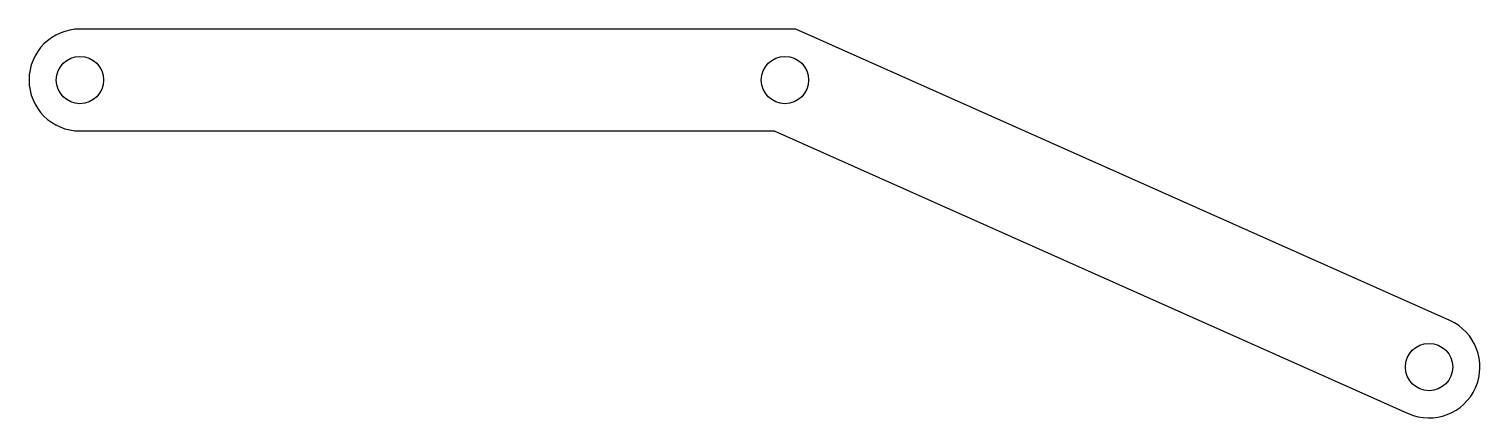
# Model space of a CAD drawing. Extents: x -97 to 89, y -43 to 7.
import ezdxf

# ---------------------------------------------------------------- set-up
doc = ezdxf.new("R2010")
doc.units = 0
doc.header["$MEASUREMENT"] = 0
doc.layers.add('VISIBLE', color=7, linetype='CONTINUOUS')

msp = doc.modelspace()

# ---------------------------------------------------------------- linework, layer by layer
at = {"layer": 'VISIBLE'}
for p, q in [((1.38, 6.5), (-90, 6.5)), ((84.86, -30.67), (1.38, 6.5)), ((-90, -6.5), (-1.38, -6.5)), ((-1.38, -6.5), (79.57, -42.55))]:
    msp.add_line(p, q, dxfattribs=at)
for centre in [(-90, 0), (0, 0), (82.22, -36.61)]:
    msp.add_circle(centre, 3.02, dxfattribs=at)
for centre, start, end in [((-90, 0), 90, 270), ((82.22, -36.61), 246, 66)]:
    msp.add_arc(centre, 6.5, start, end, dxfattribs=at)

doc.saveas('drawing.dxf')
